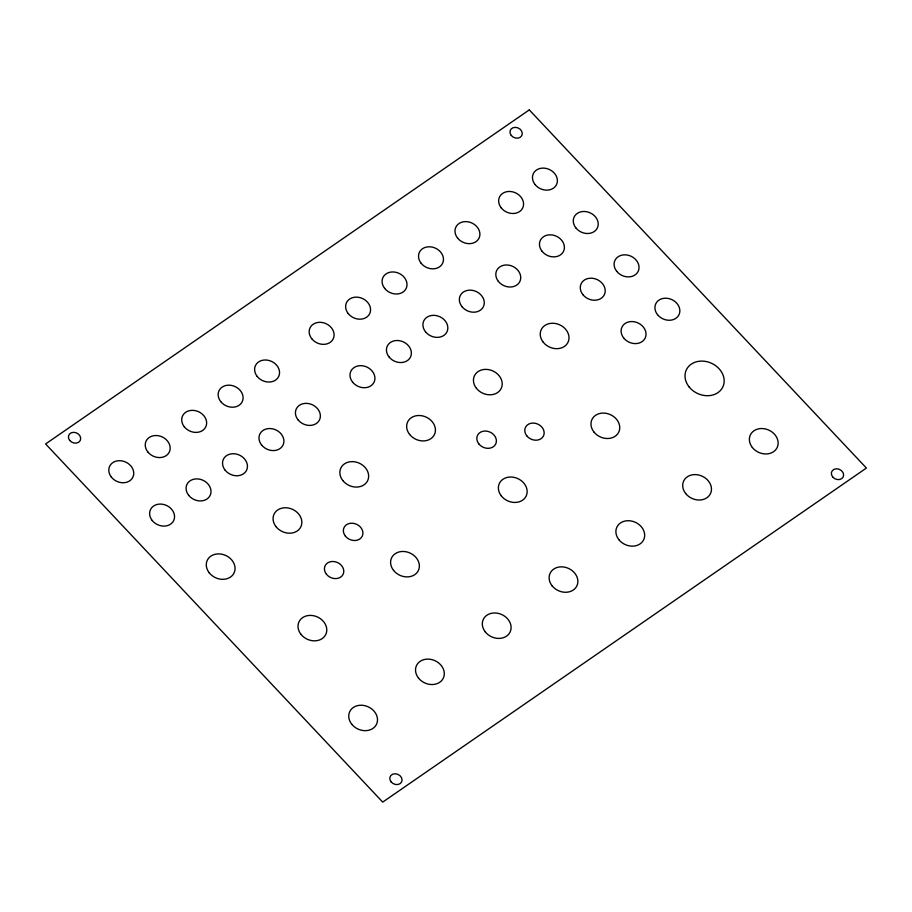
<?xml version="1.0" encoding="UTF-8"?>
<svg xmlns="http://www.w3.org/2000/svg" width="912" height="912" viewBox="0 0 912 912"><rect width="100%" height="100%" fill="white"/><g stroke="black" fill="none" stroke-linecap="round" stroke-linejoin="round"><path stroke-width="1.37" d="M529.291 109.896L45.6 443.95L382.709 802.104L866.4 468.05L529.291 109.896M345.386 536.108A10.078 8.322 24.7 0 0 362.201 536.279A10.078 8.322 24.7 0 0 351.838 523.214A10.078 8.322 24.7 0 0 345.386 536.108M478.857 443.927A10.078 8.322 24.7 0 0 495.672 444.098A10.078 8.322 24.7 0 0 485.309 431.034A10.078 8.322 24.7 0 0 478.857 443.927M689.084 386.882A20.155 16.644 24.7 0 0 722.703 387.235A20.155 16.644 24.7 0 0 701.989 361.095A20.155 16.644 24.7 0 0 689.084 386.882M326.428 574.241A9.975 8.242 24.7 0 0 343.072 574.412A9.975 8.242 24.7 0 0 332.812 561.473A9.975 8.242 24.7 0 0 326.428 574.241M526.794 435.845A9.975 8.242 24.7 0 0 543.438 436.016A9.975 8.242 24.7 0 0 533.189 423.077A9.975 8.242 24.7 0 0 526.794 435.845M111.378 477.124A12.836 10.613 24.7 0 0 132.81 477.341A12.836 10.613 24.7 0 0 119.609 460.685A12.836 10.613 24.7 0 0 111.378 477.124M147.835 451.953A12.836 10.613 24.7 0 0 169.256 452.17A12.836 10.613 24.7 0 0 156.055 435.514A12.836 10.613 24.7 0 0 147.835 451.953M184.281 426.77A12.836 10.613 24.7 0 0 205.713 426.998A12.836 10.613 24.7 0 0 192.512 410.343A12.836 10.613 24.7 0 0 184.281 426.77M220.738 401.599A12.836 10.613 24.7 0 0 242.159 401.816A12.836 10.613 24.7 0 0 228.958 385.16A12.836 10.613 24.7 0 0 220.738 401.599M257.184 376.417A12.836 10.613 24.7 0 0 278.616 376.645A12.836 10.613 24.7 0 0 265.415 359.989A12.836 10.613 24.7 0 0 257.184 376.417M311.756 338.74A12.836 10.613 24.7 0 0 333.176 338.956A12.836 10.613 24.7 0 0 319.975 322.301A12.836 10.613 24.7 0 0 311.756 338.74M348.202 313.557A12.836 10.613 24.7 0 0 369.634 313.785A12.836 10.613 24.7 0 0 356.432 297.13A12.836 10.613 24.7 0 0 348.202 313.557M384.659 288.386A12.836 10.613 24.7 0 0 406.079 288.602A12.836 10.613 24.7 0 0 392.878 271.947A12.836 10.613 24.7 0 0 384.659 288.386M421.105 263.215A12.836 10.613 24.7 0 0 442.537 263.431A12.836 10.613 24.7 0 0 429.335 246.776A12.836 10.613 24.7 0 0 421.105 263.215M457.562 238.032A12.836 10.613 24.7 0 0 478.982 238.26A12.836 10.613 24.7 0 0 465.781 221.605A12.836 10.613 24.7 0 0 457.562 238.032M542.036 251.245A12.836 10.613 24.7 0 0 563.468 251.473A12.836 10.613 24.7 0 0 550.267 234.817A12.836 10.613 24.7 0 0 542.036 251.245M501.224 207.879A12.836 10.613 24.7 0 0 522.644 208.107A12.836 10.613 24.7 0 0 509.443 191.452A12.836 10.613 24.7 0 0 501.224 207.879M535.036 184.52A12.836 10.613 24.7 0 0 556.457 184.748A12.836 10.613 24.7 0 0 543.256 168.093A12.836 10.613 24.7 0 0 535.036 184.52M616.672 271.263A12.836 10.613 24.7 0 0 638.104 271.48A12.836 10.613 24.7 0 0 624.902 254.824A12.836 10.613 24.7 0 0 616.672 271.263M575.86 227.897A12.836 10.613 24.7 0 0 597.28 228.114A12.836 10.613 24.7 0 0 584.079 211.459A12.836 10.613 24.7 0 0 575.86 227.897M582.859 294.622A12.836 10.613 24.7 0 0 604.28 294.838A12.836 10.613 24.7 0 0 591.079 278.183A12.836 10.613 24.7 0 0 582.859 294.622M623.683 337.987A12.836 10.613 24.7 0 0 645.103 338.204A12.836 10.613 24.7 0 0 631.902 321.548A12.836 10.613 24.7 0 0 623.683 337.987M657.495 314.629A12.836 10.613 24.7 0 0 678.927 314.857A12.836 10.613 24.7 0 0 665.726 298.201A12.836 10.613 24.7 0 0 657.495 314.629M225.104 470.136A12.836 10.613 24.7 0 0 246.525 470.364A12.836 10.613 24.7 0 0 233.335 453.709A12.836 10.613 24.7 0 0 225.104 470.136M152.201 520.49A12.836 10.613 24.7 0 0 173.622 520.718A12.836 10.613 24.7 0 0 160.432 504.062A12.836 10.613 24.7 0 0 152.201 520.49M188.659 495.319A12.836 10.613 24.7 0 0 210.079 495.535A12.836 10.613 24.7 0 0 196.878 478.88A12.836 10.613 24.7 0 0 188.659 495.319M261.562 444.965A12.836 10.613 24.7 0 0 282.982 445.181A12.836 10.613 24.7 0 0 269.781 428.526A12.836 10.613 24.7 0 0 261.562 444.965M298.007 419.794A12.836 10.613 24.7 0 0 319.439 420.01A12.836 10.613 24.7 0 0 306.238 403.355A12.836 10.613 24.7 0 0 298.007 419.794M352.579 382.105A12.836 10.613 24.7 0 0 374 382.322A12.836 10.613 24.7 0 0 360.799 365.666A12.836 10.613 24.7 0 0 352.579 382.105M389.025 356.934A12.836 10.613 24.7 0 0 410.446 357.151A12.836 10.613 24.7 0 0 397.256 340.495A12.836 10.613 24.7 0 0 389.025 356.934M425.482 331.751A12.836 10.613 24.7 0 0 446.903 331.979A12.836 10.613 24.7 0 0 433.702 315.324A12.836 10.613 24.7 0 0 425.482 331.751M461.928 306.58A12.836 10.613 24.7 0 0 483.349 306.797A12.836 10.613 24.7 0 0 470.159 290.141A12.836 10.613 24.7 0 0 461.928 306.58M498.385 281.398A12.836 10.613 24.7 0 0 519.806 281.626A12.836 10.613 24.7 0 0 506.605 264.97A12.836 10.613 24.7 0 0 498.385 281.398M209.27 572.85A14.82 12.244 24.7 0 0 233.985 573.101A14.82 12.244 24.7 0 0 218.755 553.88A14.82 12.244 24.7 0 0 209.27 572.85M276.051 526.714A14.82 12.244 24.7 0 0 300.778 526.976A14.82 12.244 24.7 0 0 285.547 507.756A14.82 12.244 24.7 0 0 276.051 526.714M342.844 480.59A14.82 12.244 24.7 0 0 367.57 480.841A14.82 12.244 24.7 0 0 352.34 461.62A14.82 12.244 24.7 0 0 342.844 480.59M409.636 434.454A14.82 12.244 24.7 0 0 434.351 434.716A14.82 12.244 24.7 0 0 419.121 415.496A14.82 12.244 24.7 0 0 409.636 434.454M476.429 388.33A14.82 12.244 24.7 0 0 501.144 388.58A14.82 12.244 24.7 0 0 485.914 369.371A14.82 12.244 24.7 0 0 476.429 388.33M543.221 342.194A14.82 12.244 24.7 0 0 567.937 342.456A14.82 12.244 24.7 0 0 552.706 323.236A14.82 12.244 24.7 0 0 543.221 342.194M393.574 570.41A14.82 12.244 24.7 0 0 418.3 570.673A14.82 12.244 24.7 0 0 403.07 551.452A14.82 12.244 24.7 0 0 393.574 570.41M501.361 495.968A14.82 12.244 24.7 0 0 526.076 496.231A14.82 12.244 24.7 0 0 510.845 477.01A14.82 12.244 24.7 0 0 501.361 495.968M593.951 432.026A14.82 12.244 24.7 0 0 618.667 432.288A14.82 12.244 24.7 0 0 603.436 413.068A14.82 12.244 24.7 0 0 593.951 432.026M300.994 634.364A14.82 12.244 24.7 0 0 325.709 634.615A14.82 12.244 24.7 0 0 310.479 615.395A14.82 12.244 24.7 0 0 300.994 634.364M351.724 724.185A14.82 12.244 24.7 0 0 376.439 724.447A14.82 12.244 24.7 0 0 361.209 705.227A14.82 12.244 24.7 0 0 351.724 724.185M418.505 678.061A14.82 12.244 24.7 0 0 443.232 678.311A14.82 12.244 24.7 0 0 428.002 659.102A14.82 12.244 24.7 0 0 418.505 678.061M485.298 631.936A14.82 12.244 24.7 0 0 510.025 632.187A14.82 12.244 24.7 0 0 494.783 612.967A14.82 12.244 24.7 0 0 485.298 631.936M552.091 585.8A14.82 12.244 24.7 0 0 576.806 586.051A14.82 12.244 24.7 0 0 561.575 566.842A14.82 12.244 24.7 0 0 552.091 585.8M618.883 539.676A14.82 12.244 24.7 0 0 643.598 539.927A14.82 12.244 24.7 0 0 628.368 520.706A14.82 12.244 24.7 0 0 618.883 539.676M685.676 493.54A14.82 12.244 24.7 0 0 710.391 493.802A14.82 12.244 24.7 0 0 695.161 474.582A14.82 12.244 24.7 0 0 685.676 493.54M752.354 447.496A14.82 12.244 24.7 0 0 777.07 447.746A14.82 12.244 24.7 0 0 761.839 428.526A14.82 12.244 24.7 0 0 752.354 447.496M69.688 440.416A6.327 5.221 24.7 0 0 80.233 440.519A6.327 5.221 24.7 0 0 73.735 432.322A6.327 5.221 24.7 0 0 69.688 440.416M391.066 781.846A6.327 5.221 24.7 0 0 401.611 781.949A6.327 5.221 24.7 0 0 395.113 773.752A6.327 5.221 24.7 0 0 391.066 781.846M832.633 476.873A6.327 5.221 24.7 0 0 843.178 476.976A6.327 5.221 24.7 0 0 836.68 468.779A6.327 5.221 24.7 0 0 832.633 476.873M511.256 135.443A6.327 5.221 24.7 0 0 521.812 135.546A6.327 5.221 24.7 0 0 515.314 127.349A6.327 5.221 24.7 0 0 511.256 135.443"/></g></svg>
